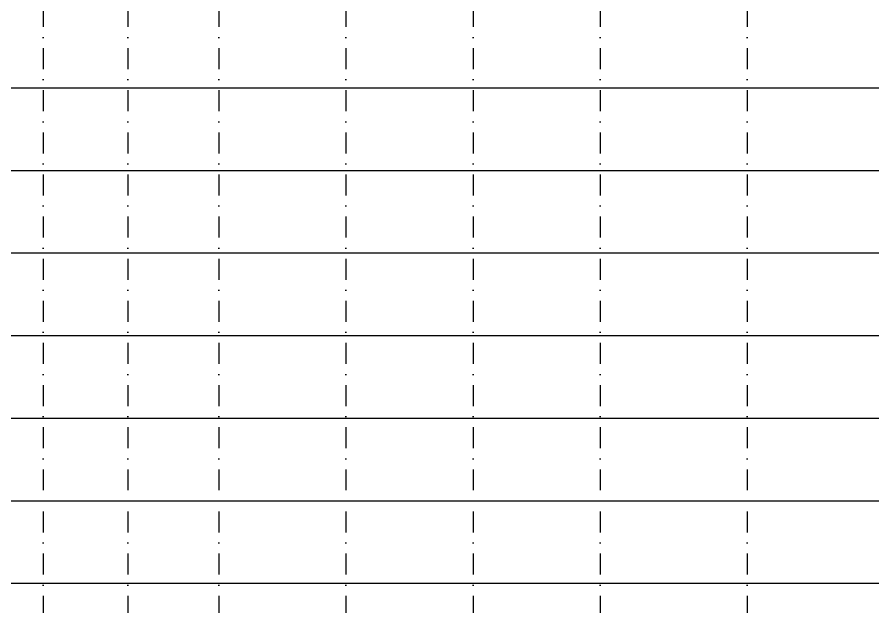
# Model space of a CAD drawing. Header units: metres. Extents: x -121 to 9872, y 3505 to 10721.
# Drawn here: x 2689 to 3207, y 6213 to 6570 of the extents above; entities that cross this region are included whole.
import ezdxf

# ---------------------------------------------------------------- set-up
doc = ezdxf.new("R2010")
doc.units = ezdxf.units.M
doc.linetypes.add('DASHDOT', pattern=[25.4, 12.7, -6.35, 0, -6.35])
doc.layers.add('GRID', color=253, linetype='Continuous')

msp = doc.modelspace()

# ---------------------------------------------------------------- linework, layer by layer
at = {"layer": 'GRID', "linetype": 'DASHDOT'}
for p, q in [((2705.16, 7876.973), (2705.16, 5510.205)), ((2756.326, 7876.973), (2756.326, 5510.205)), ((2811.325, 7876.973), (2811.325, 5510.205)), ((2888.325, 7876.973), (2888.325, 5510.205)), ((2965.325, 7876.973), (2965.325, 5510.205)), ((3042.282, 7876.973), (3042.282, 5510.205)), ((3131.282, 7876.973), (3131.282, 5510.205))]:
    msp.add_line(p, q, dxfattribs=at)
at = {"layer": 'GRID'}
for points in [[(-30.298, 6526.973), (7827.812, 6526.973)], [(-30.298, 6476.973), (7827.812, 6476.973)], [(-30.298, 6426.973), (7827.812, 6426.973)], [(-30.298, 6376.973), (7827.812, 6376.973)], [(-30.298, 6326.973), (7827.812, 6326.973)], [(-30.298, 6276.973), (7827.812, 6276.973)], [(-30.298, 6226.973), (7827.812, 6226.973)]]:
    msp.add_lwpolyline(points, dxfattribs=at)

doc.saveas('drawing.dxf')
